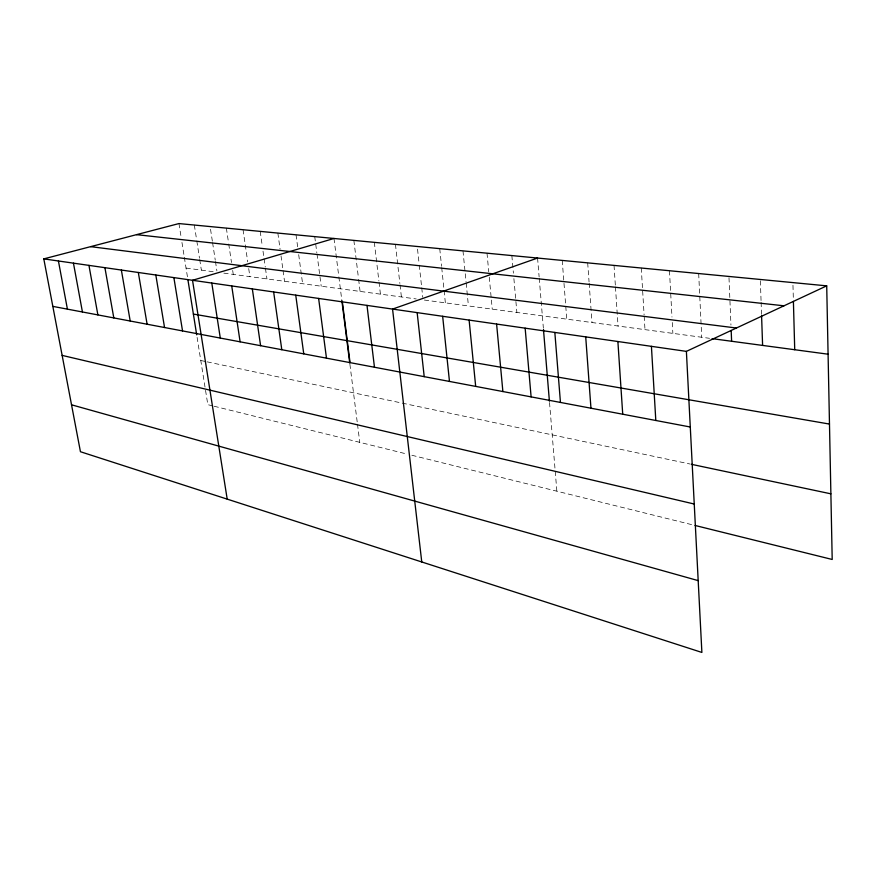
<?xml version="1.0" encoding="UTF-8"?>
<svg xmlns="http://www.w3.org/2000/svg" width="876" height="876" viewBox="0 0 876 876"><rect width="100%" height="100%" fill="white"/><g stroke="black" fill="none" stroke-linecap="round" stroke-linejoin="round"><path stroke-width="0.66" stroke-dasharray="4.38 3.29" d="M186.041 268.067L213.175 271.713M223.84 273.137L416.275 298.957M424.356 300.041L709.527 338.3M200.779 360.507L205.849 361.569M207.119 361.843L690.069 464.028M212.868 405.927L207.82 404.668L197.1 337.402M214.138 406.234L406.727 453.987M411.862 455.257L693.715 525.129M178.945 223.566L181.102 237.046M181.956 242.444L184.102 255.934M184.321 257.281L187.683 278.349M194.33 225.044L196.607 239.63M196.815 240.955L199.498 258.19M199.706 259.515L201.37 270.126M210.536 229.249L212.386 241.338M212.583 242.685L215.255 260.15M215.463 261.486L216.898 270.892M226.358 228.121L228.526 242.663M228.724 243.988L231.494 262.504M232.677 270.443L233.268 274.407M243.046 229.72L247.733 261.891M248.707 268.593L249.879 276.641M260.205 231.374L262.263 245.904M263.019 251.193L265.275 267.038M265.461 268.363L266.961 278.929M277.856 233.071L280.079 249.145M281.01 255.836L282.86 269.228M283.047 270.575L284.525 281.284M296.022 234.823L297.807 248.028M298.694 254.642L302.603 283.704M314.736 236.619L316.827 252.704M317.002 254.04L321.207 286.2M333.997 238.469L338.683 275.535M338.859 276.86L341.848 300.501M349.896 364.241L357.32 422.9M357.485 424.203L359.773 442.347M353.86 240.374L358.448 277.988M358.613 279.334L360.091 291.423M374.326 242.345L378.87 280.868M379.023 282.192L380.436 294.15M395.448 244.382L399.872 283.485M400.025 284.831L401.405 296.964M417.534 249.145L419.122 263.829M419.265 265.165L421.586 286.518M421.739 287.854L422.747 297.194M439.741 248.642L441.57 266.26M441.712 267.618L443.957 289.31M444.099 290.657L445.369 302.866M462.988 250.875L466.043 281.776M466.174 283.112L468.43 305.954M487.012 253.186L488.753 271.834M489.257 277.166L492.246 309.151M511.858 255.573L513.413 273.181M513.894 278.601L516.873 312.458M537.568 258.048L539.123 276.871M539.233 278.218L543.361 328.106M549.526 402.533L556.862 491.206M562.217 260.413L566.761 319.149M587.687 262.866L589.055 281.853M589.154 283.2L591.979 322.532M614.032 265.395L615.368 285.609M615.456 286.956L618.04 326.025M641.265 268.012L644.101 314.9M644.178 316.247L644.988 329.639M669.472 270.728L671.98 317.035M672.275 322.488L672.867 333.384M698.676 273.531L699.716 295.223M699.782 296.581L701.72 337.249M728.996 277.791L730.945 325.062M760.368 280.813L761.069 301.005M761.113 302.351L761.529 314.462M792.966 285.28L793.338 298.705"/><path stroke-width="1.31" d="M686.39 351.375L701.884 652.434L80.45 451.731L43.8 258.88L686.39 351.375L826.714 285.85L832.2 559.468L695.04 525.458M537.568 258.048L392.558 309.086L421.761 561.965M333.997 238.469L192.523 280.287L227.202 499.134M43.8 258.88L178.945 223.566L826.714 285.85M136.514 234.648L783.976 305.801M90.622 246.649L736.409 328.018M712.122 338.651L828.083 354.2M193.377 314.068L829.484 424.072M52.823 306.381L690.288 427.006M691.35 464.302L830.886 493.823M62.141 355.393L694.252 504.029M71.525 404.8L698.194 580.624M58.418 260.982L67.419 309.14M73.453 263.15L82.432 311.987M88.947 265.384L97.882 314.911M104.912 267.673L113.803 317.922M121.359 270.049L130.206 321.021M138.32 272.491L147.113 324.23M155.819 275.009L164.546 327.525M173.875 277.604L182.536 330.931M187.891 279.63L196.684 334.807M211.795 283.058L220.292 338.07M231.724 285.926L240.112 341.826M252.332 288.894L260.599 345.702M273.651 291.971L281.798 349.71M295.738 295.146L303.753 353.86M318.623 298.442L326.474 358.164M342.363 301.859L350.039 362.62M341.848 300.501L349.732 362.938M366.989 305.395L374.468 367.252M417.151 312.623L424.214 376.658M442.654 316.291L449.476 381.443M469.12 320.101L475.679 386.404M496.604 324.054L502.879 391.55M525.151 328.161L531.108 396.894M543.47 329.464L549.405 401.175M554.837 332.442L560.454 402.445M585.715 336.888L590.961 408.216M617.887 341.52L622.726 414.228M651.415 346.338L655.806 420.48M731.175 330.46L731.613 341.268M761.583 315.809L762.602 345.418M793.404 301.388L794.729 349.732"/></g></svg>
